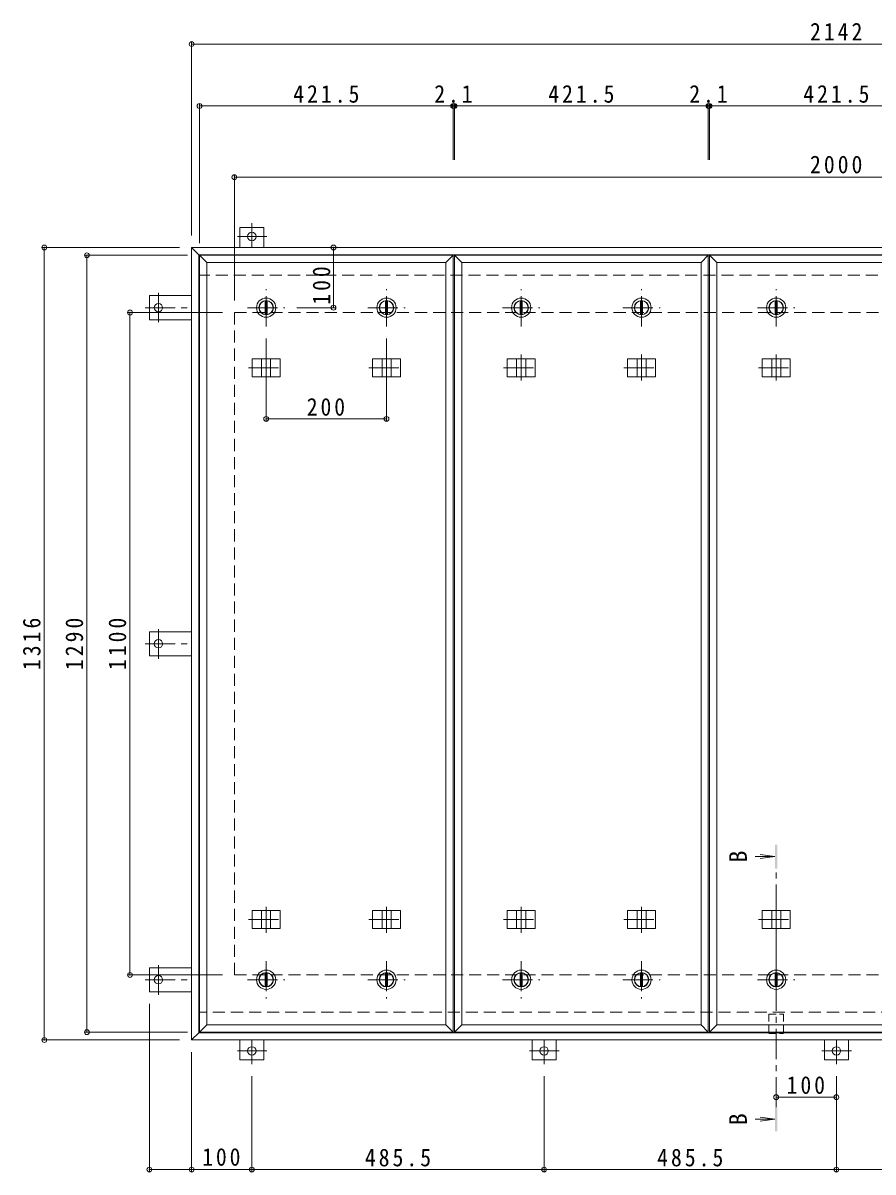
# Model space of a CAD drawing. Units: millimetres at full size, sheet at 1:10. Extents: x -2685 to 2799, y -1962 to 1857.
# Drawn here: x -2685 to -1273, y -396 to 1512 of the extents above; entities that cross this region are included whole.
import ezdxf
from ezdxf.enums import TextEntityAlignment as Align

# ---------------------------------------------------------------- set-up
doc = ezdxf.new("R2010")
doc.units = ezdxf.units.MM
doc.header["$LTSCALE"] = 10
doc.header["$PDMODE"] = 32
doc.header["$PDSIZE"] = 8
for name, pattern in [('CHAIN1', [8, 5, -1, 1, -1]), ('DASHED1', [1.8, 1.2, -0.6]), ('DASHED2', [3, 2, -1])]:
    doc.linetypes.add(name, pattern=pattern)
for name, color, linetype, lineweight in [('0-1_躯体', 2, 'DASHED2', 9), ('0-2_仕上', 4, 'Continuous', 9), ('0-3_建具', 4, 'Continuous', 9), ('0-5_寸法', 7, 'Continuous', 9), ('0-C', 2, 'Continuous', 9), ('0-E', 3, 'Continuous', 9), ('0-F', 7, 'Continuous', 9)]:
    doc.layers.add(name, color=color, linetype=linetype, lineweight=lineweight)
doc.styles.add('ＭＳ ゴシック', font='')
doc.styles.get('ＭＳ ゴシック').set_extended_font_data('MS Gothic')

msp = doc.modelspace()

# ---------------------------------------------------------------- linework, layer by layer
at = {"layer": '0-1_躯体'}
for p, q in [((-274.54, 1092.92), (-2392.54, 1092.92)), ((-2333.54, 1030.92), (-333.54, 1030.92)), ((-2333.54, -69.08), (-2333.54, 1030.92)), ((-2333.54, -69.08), (-333.54, -69.08)), ((-699.17, -131.08), (-2392.54, -131.08))]:
    msp.add_line(p, q, dxfattribs=at)
at = {"layer": '0-2_仕上'}
for p, q in [((-2391.54, -164.08), (-2391.54, 1125.92)), ((-1970.04, -164.08), (-1970.04, 1125.92)), ((-1967.92, -164.08), (-1967.92, 1125.92)), ((-1546.42, -164.08), (-1546.42, 1125.92)), ((-1544.29, -164.08), (-1544.29, 1125.92)), ((-2379.54, -152.08), (-2379.54, 1113.92)), ((-1982.04, -152.08), (-1982.04, 1113.92)), ((-1955.92, -152.08), (-1955.92, 1113.92)), ((-1558.42, -152.08), (-1558.42, 1113.92)), ((-1532.29, -152.08), (-1532.29, 1113.92)), ((-1435.54, 127.46), (-1468.31, 127.46)), ((-1435.54, 127.46), (-1460.33, 130.73)), ((-1435.54, 127.46), (-1460.33, 124.2)), ((-1435.54, -308.73), (-1468.31, -308.73)), ((-1435.54, -308.73), (-1460.33, -305.47)), ((-1435.54, -308.73), (-1460.33, -311.99))]:
    msp.add_line(p, q, dxfattribs=at)
at = {"layer": '0-2_仕上', "linetype": 'CHAIN1'}
msp.add_line((-1433.54, -288.73), (-1433.54, 107.46), dxfattribs=at)
at = {"layer": '0-2_仕上'}
for points in [[(-2379.54, 1113.92), (-2391.54, 1125.92), (-1970.04, 1125.92)], [(-2379.54, 1113.92), (-1982.04, 1113.92), (-1970.04, 1125.92)], [(-1955.92, 1113.92), (-1967.92, 1125.92), (-1546.42, 1125.92)], [(-1955.92, 1113.92), (-1558.42, 1113.92), (-1546.42, 1125.92)], [(-1532.29, 1113.92), (-1544.29, 1125.92), (-1122.79, 1125.92)], [(-1532.29, 1113.92), (-1134.79, 1113.92), (-1122.79, 1125.92)], [(-2379.54, -152.08), (-2391.54, -164.08), (-1970.04, -164.08)], [(-2379.54, -152.08), (-1982.04, -152.08), (-1970.04, -164.08)], [(-1955.92, -152.08), (-1967.92, -164.08), (-1546.42, -164.08)], [(-1955.92, -152.08), (-1558.42, -152.08), (-1546.42, -164.08)], [(-1532.29, -152.08), (-1544.29, -164.08), (-1122.79, -164.08)], [(-1532.29, -152.08), (-1134.79, -152.08), (-1122.79, -164.08)]]:
    msp.add_lwpolyline(points, dxfattribs=at)
for points in [[(-1431.54, 147.46), (-1435.54, 147.46), (-1431.54, 107.46), (-1435.54, 107.46)], [(-1435.54, -328.73), (-1431.54, -328.73), (-1435.54, -288.73), (-1431.54, -288.73)]]:
    msp.add_solid(points, dxfattribs=at)
at = {"layer": '0-3_建具', "color": 2}
for p, q in [((-2404.54, 1138.92), (-2392.54, 1126.92)), ((-262.54, 1138.92), (-2404.54, 1138.92)), ((-2404.54, -177.08), (-2404.54, 1138.92)), ((-274.54, 1126.92), (-2392.54, 1126.92)), ((-2392.54, -165.08), (-2392.54, 1126.92)), ((-2404.54, -177.08), (-2392.54, -165.08)), ((-274.54, -165.08), (-2392.54, -165.08)), ((-262.54, -177.08), (-2404.54, -177.08))]:
    msp.add_line(p, q, dxfattribs=at)
at = {"layer": '0-3_建具', "linetype": 'CHAIN1'}
for p, q in [((-2280.79, 961.04), (-2280.79, 917.8)), ((-2080.79, 961.04), (-2080.79, 917.8)), ((-1857.17, 961.04), (-1857.17, 917.8)), ((-1657.17, 961.04), (-1657.17, 917.8)), ((-1433.54, 961.04), (-1433.54, 917.8)), ((-2310.2, 938.92), (-2251.38, 938.92)), ((-2110.2, 938.92), (-2051.38, 938.92)), ((-1886.58, 938.92), (-1827.76, 938.92)), ((-1686.58, 938.92), (-1627.76, 938.92)), ((-1462.95, 938.92), (-1404.13, 938.92)), ((-2280.79, 0.81), (-2280.79, 44.04)), ((-2080.79, 0.81), (-2080.79, 44.04)), ((-1857.17, 0.81), (-1857.17, 44.04)), ((-1657.17, 0.81), (-1657.17, 44.04)), ((-1433.54, 0.81), (-1433.54, 44.04)), ((-2310.2, 22.92), (-2251.38, 22.92)), ((-2110.2, 22.92), (-2051.38, 22.92)), ((-1886.58, 22.92), (-1827.76, 22.92)), ((-1686.58, 22.92), (-1627.76, 22.92)), ((-1462.95, 22.92), (-1404.13, 22.92))]:
    msp.add_line(p, q, dxfattribs=at)
at = {"layer": '0-3_建具'}
for p, q in [((-2303.88, 953.92), (-2303.88, 923.92)), ((-2303.88, 953.92), (-2257.71, 953.92)), ((-2288.29, 953.92), (-2288.29, 923.92)), ((-2273.29, 953.92), (-2273.29, 923.92)), ((-2257.71, 953.92), (-2257.71, 923.92)), ((-2103.88, 953.92), (-2103.88, 923.92)), ((-2103.88, 953.92), (-2057.71, 953.92)), ((-2088.29, 953.92), (-2088.29, 923.92)), ((-2073.29, 953.92), (-2073.29, 923.92)), ((-2057.71, 953.92), (-2057.71, 923.92)), ((-1880.26, 953.92), (-1880.26, 923.92)), ((-1880.26, 953.92), (-1834.08, 953.92)), ((-1864.67, 953.92), (-1864.67, 923.92)), ((-1849.67, 953.92), (-1849.67, 923.92)), ((-1834.08, 953.92), (-1834.08, 923.92)), ((-1680.26, 953.92), (-1680.26, 923.92)), ((-1680.26, 953.92), (-1634.08, 953.92)), ((-1664.67, 953.92), (-1664.67, 923.92)), ((-1649.67, 953.92), (-1649.67, 923.92)), ((-1634.08, 953.92), (-1634.08, 923.92)), ((-1456.63, 953.92), (-1456.63, 923.92)), ((-1456.63, 953.92), (-1410.46, 953.92)), ((-1441.04, 953.92), (-1441.04, 923.92)), ((-1426.04, 953.92), (-1426.04, 923.92)), ((-1410.46, 953.92), (-1410.46, 923.92)), ((-2303.88, 923.92), (-2257.71, 923.92)), ((-2103.88, 923.92), (-2057.71, 923.92)), ((-1880.26, 923.92), (-1834.08, 923.92)), ((-1680.26, 923.92), (-1634.08, 923.92)), ((-1456.63, 923.92), (-1410.46, 923.92)), ((-2303.88, 7.92), (-2303.88, 37.92)), ((-2303.88, 37.92), (-2257.71, 37.92)), ((-2288.29, 7.92), (-2288.29, 37.92)), ((-2273.29, 7.92), (-2273.29, 37.92)), ((-2257.71, 7.92), (-2257.71, 37.92)), ((-2103.88, 7.92), (-2103.88, 37.92)), ((-2103.88, 37.92), (-2057.71, 37.92)), ((-2088.29, 7.92), (-2088.29, 37.92)), ((-2073.29, 7.92), (-2073.29, 37.92)), ((-2057.71, 7.92), (-2057.71, 37.92)), ((-1880.26, 7.92), (-1880.26, 37.92)), ((-1880.26, 37.92), (-1834.08, 37.92)), ((-1864.67, 7.92), (-1864.67, 37.92)), ((-1849.67, 7.92), (-1849.67, 37.92)), ((-1834.08, 7.92), (-1834.08, 37.92)), ((-1680.26, 7.92), (-1680.26, 37.92)), ((-1680.26, 37.92), (-1634.08, 37.92)), ((-1664.67, 7.92), (-1664.67, 37.92)), ((-1649.67, 7.92), (-1649.67, 37.92)), ((-1634.08, 7.92), (-1634.08, 37.92)), ((-1456.63, 7.92), (-1456.63, 37.92)), ((-1456.63, 37.92), (-1410.46, 37.92)), ((-1441.04, 7.92), (-1441.04, 37.92)), ((-1426.04, 7.92), (-1426.04, 37.92)), ((-1410.46, 7.92), (-1410.46, 37.92)), ((-2303.88, 7.92), (-2257.71, 7.92)), ((-2103.88, 7.92), (-2057.71, 7.92)), ((-1880.26, 7.92), (-1834.08, 7.92)), ((-1680.26, 7.92), (-1634.08, 7.92)), ((-1456.63, 7.92), (-1410.46, 7.92))]:
    msp.add_line(p, q, dxfattribs=at)
at = {"layer": '0-5_寸法', "linetype": 'DASHED1'}
for points in [[(-1445.84, -134.28), (-1421.24, -134.28), (-1421.24, -166.28)], [(-1445.84, -134.28), (-1445.84, -166.28), (-1421.24, -166.28)]]:
    msp.add_lwpolyline(points, dxfattribs=at)
at = {"layer": '0-C', "linetype": 'CHAIN1'}
for p, q in [((-2280.79, 1007.92), (-2280.79, 1069.92)), ((-2080.79, 1007.92), (-2080.79, 1069.92)), ((-1857.17, 1007.92), (-1857.17, 1069.92)), ((-1657.17, 1007.92), (-1657.17, 1069.92)), ((-1433.54, 1007.92), (-1433.54, 1069.92)), ((-2311.79, 1038.92), (-2249.79, 1038.92)), ((-2111.79, 1038.92), (-2049.79, 1038.92)), ((-1888.17, 1038.92), (-1826.17, 1038.92)), ((-1688.17, 1038.92), (-1626.17, 1038.92)), ((-1464.54, 1038.92), (-1402.54, 1038.92)), ((-2280.79, -46.08), (-2280.79, -108.08)), ((-2080.79, -46.08), (-2080.79, -108.08)), ((-1857.17, -46.08), (-1857.17, -108.08)), ((-1657.17, -46.08), (-1657.17, -108.08)), ((-1433.54, -46.08), (-1433.54, -108.08)), ((-2311.79, -77.08), (-2249.79, -77.08)), ((-2111.79, -77.08), (-2049.79, -77.08)), ((-1888.17, -77.08), (-1826.17, -77.08)), ((-1688.17, -77.08), (-1626.17, -77.08)), ((-1464.54, -77.08), (-1402.54, -77.08))]:
    msp.add_line(p, q, dxfattribs=at)
at = {"layer": '0-C'}
for p, q in [((-2282.29, 1050.33), (-2282.29, 1027.52)), ((-2279.29, 1050.33), (-2279.29, 1027.52)), ((-2082.29, 1050.33), (-2082.29, 1027.52)), ((-2079.29, 1050.33), (-2079.29, 1027.52)), ((-1858.67, 1050.33), (-1858.67, 1027.52)), ((-1855.67, 1050.33), (-1855.67, 1027.52)), ((-1658.67, 1050.33), (-1658.67, 1027.52)), ((-1655.67, 1050.33), (-1655.67, 1027.52)), ((-1435.04, 1050.33), (-1435.04, 1027.52)), ((-1432.04, 1050.33), (-1432.04, 1027.52)), ((-2282.29, -88.48), (-2282.29, -65.67)), ((-2279.29, -88.48), (-2279.29, -65.67)), ((-2082.29, -88.48), (-2082.29, -65.67)), ((-2079.29, -88.48), (-2079.29, -65.67)), ((-1858.67, -88.48), (-1858.67, -65.67)), ((-1855.67, -88.48), (-1855.67, -65.67)), ((-1658.67, -88.48), (-1658.67, -65.67)), ((-1655.67, -88.48), (-1655.67, -65.67)), ((-1435.04, -88.48), (-1435.04, -65.67)), ((-1432.04, -88.48), (-1432.04, -65.67))]:
    msp.add_line(p, q, dxfattribs=at)
for centre, radius in [((-2280.79, 1038.92), 16), ((-2280.79, 1038.92), 12), ((-2280.79, 1038.92), 11.5), ((-2080.79, 1038.92), 16), ((-2080.79, 1038.92), 12), ((-2080.79, 1038.92), 11.5), ((-1857.17, 1038.92), 16), ((-1857.17, 1038.92), 12), ((-1857.17, 1038.92), 11.5), ((-1657.17, 1038.92), 16), ((-1657.17, 1038.92), 12), ((-1657.17, 1038.92), 11.5), ((-1433.54, 1038.92), 16), ((-1433.54, 1038.92), 12), ((-1433.54, 1038.92), 11.5), ((-2280.79, -77.08), 16), ((-2280.79, -77.08), 12), ((-2280.79, -77.08), 11.5), ((-2080.79, -77.08), 16), ((-2080.79, -77.08), 12), ((-2080.79, -77.08), 11.5), ((-1857.17, -77.08), 16), ((-1857.17, -77.08), 12), ((-1857.17, -77.08), 11.5), ((-1657.17, -77.08), 16), ((-1657.17, -77.08), 12), ((-1657.17, -77.08), 11.5), ((-1433.54, -77.08), 16), ((-1433.54, -77.08), 12), ((-1433.54, -77.08), 11.5)]:
    msp.add_circle(centre, radius, dxfattribs=at)
at = {"layer": '0-E'}
for p, q in [((-2324.54, 1138.92), (-2324.54, 1172.12)), ((-2284.54, 1172.12), (-2324.54, 1172.12)), ((-2284.54, 1138.92), (-2284.54, 1172.12)), ((-2404.54, 1058.92), (-2474.74, 1058.92)), ((-2474.74, 1058.92), (-2474.74, 1018.92)), ((-2404.54, 1018.92), (-2474.74, 1018.92)), ((-2404.54, 500.92), (-2474.74, 500.92)), ((-2474.74, 460.92), (-2474.74, 500.92)), ((-2404.54, 460.92), (-2474.74, 460.92)), ((-2404.54, -57.08), (-2474.74, -57.08)), ((-2474.74, -97.08), (-2474.74, -57.08)), ((-2404.54, -97.08), (-2474.74, -97.08)), ((-2324.54, -177.08), (-2324.54, -210.28)), ((-2284.54, -177.08), (-2284.54, -210.28)), ((-1839.04, -177.08), (-1839.04, -210.28)), ((-1799.04, -177.08), (-1799.04, -210.28)), ((-1353.54, -177.08), (-1353.54, -210.28)), ((-1313.54, -177.08), (-1313.54, -210.28)), ((-2284.54, -210.28), (-2324.54, -210.28)), ((-1799.04, -210.28), (-1839.04, -210.28)), ((-1313.54, -210.28), (-1353.54, -210.28))]:
    msp.add_line(p, q, dxfattribs=at)
at = {"layer": '0-E', "linetype": 'CHAIN1'}
for p, q in [((-2304.54, 1179.28), (-2304.54, 1139.12)), ((-2279.7, 1157.12), (-2328.59, 1157.12)), ((-2459.74, 1063.76), (-2459.74, 1014.88)), ((-2481.9, 1038.92), (-2404.54, 1038.92)), ((-2459.74, 456.08), (-2459.74, 504.97)), ((-2481.9, 480.92), (-2404.54, 480.92)), ((-2459.74, -101.92), (-2459.74, -53.03)), ((-2481.9, -77.08), (-2404.54, -77.08)), ((-2304.54, -217.43), (-2304.54, -177.28)), ((-1819.04, -217.43), (-1819.04, -177.28)), ((-1333.54, -217.43), (-1333.54, -177.28)), ((-2279.7, -195.28), (-2328.59, -195.28)), ((-1794.2, -195.28), (-1843.09, -195.28)), ((-1308.7, -195.28), (-1357.59, -195.28))]:
    msp.add_line(p, q, dxfattribs=at)
at = {"layer": '0-E'}
for centre in [(-2304.54, 1157.12), (-2459.74, 1038.92), (-2459.74, 480.92), (-2459.74, -77.08), (-2304.54, -195.28), (-1819.04, -195.28), (-1333.54, -195.28)]:
    msp.add_circle(centre, 7, dxfattribs=at)
at = {"layer": '0-F'}
for p, q in [((-2404.54, 1479.64), (-2404.54, 1158.92)), ((-2404.54, 1476.64), (-262.54, 1476.64)), ((-2391.54, 1376.84), (-2391.54, 1145.92)), ((-2391.54, 1373.84), (-1970.04, 1373.84)), ((-1970.04, 1376.84), (-1970.04, 1284.54)), ((-1970.04, 1373.84), (-1967.92, 1373.84)), ((-1967.92, 1376.84), (-1967.92, 1284.54)), ((-1967.92, 1373.84), (-1546.42, 1373.84)), ((-1546.42, 1376.84), (-1546.42, 1284.54)), ((-1546.42, 1373.84), (-1544.29, 1373.84)), ((-1544.29, 1376.84), (-1544.29, 1284.54)), ((-1544.29, 1373.84), (-1122.79, 1373.84)), ((-2333.54, 1258.64), (-2333.54, 1050.92)), ((-2333.54, 1255.64), (-333.54, 1255.64)), ((-2652.28, 1138.92), (-2424.54, 1138.92)), ((-2649.28, 1138.92), (-2649.28, -177.08)), ((-2581.48, 1125.92), (-2411.54, 1125.92)), ((-2578.48, -164.08), (-2578.48, 1125.92)), ((-2168.91, 1138.92), (-2168.91, 1038.92)), ((-2509.97, 1030.92), (-2353.54, 1030.92)), ((-2506.97, -69.08), (-2506.97, 1030.92)), ((-2165.91, 1038.92), (-2229.79, 1038.92)), ((-2280.79, 851.17), (-2280.79, 987.92)), ((-2080.79, 851.17), (-2080.79, 987.92)), ((-2280.79, 854.17), (-2080.79, 854.17)), ((-2509.97, -69.08), (-2353.54, -69.08)), ((-2474.74, -395.32), (-2474.74, -117.08)), ((-2581.48, -164.08), (-2411.54, -164.08)), ((-2652.28, -177.08), (-2424.54, -177.08)), ((-2404.54, -395.32), (-2404.54, -197.08)), ((-2304.54, -395.32), (-2304.54, -237.43)), ((-1819.04, -395.32), (-1819.04, -237.43)), ((-1333.54, -395.32), (-1333.54, -237.43)), ((-1333.54, -271.96), (-1433.54, -271.96)), ((-2474.74, -392.32), (-2404.54, -392.32)), ((-2404.54, -392.32), (-2304.54, -392.32)), ((-2304.54, -392.32), (-1819.04, -392.32)), ((-1819.04, -392.32), (-1333.54, -392.32)), ((-1333.54, -392.32), (-848.04, -392.32))]:
    msp.add_line(p, q, dxfattribs=at)
for p in [(-2404.54, 1476.64), (-2391.54, 1373.84), (-1970.04, 1373.84), (-1967.92, 1373.84), (-1546.42, 1373.84), (-1544.29, 1373.84), (-2333.54, 1255.64), (-2649.28, 1138.92), (-2578.48, 1125.92), (-2168.91, 1138.92), (-2506.97, 1030.92), (-2168.91, 1038.92), (-2280.79, 854.17), (-2080.79, 854.17), (-2506.97, -69.08), (-2578.48, -164.08), (-2649.28, -177.08), (-1433.54, -271.96), (-1333.54, -271.96), (-2474.74, -392.32), (-2404.54, -392.32), (-2304.54, -392.32), (-1819.04, -392.32), (-1333.54, -392.32)]:
    msp.add_point(p, dxfattribs=at)

# ---------------------------------------------------------------- texts
at = {"layer": '0-5_寸法', "color": 2, "style": 'ＭＳ ゴシック'}
for p in [(-1473.41, 117.46), (-1473.41, -318.73)]:
    msp.add_text('B', height=29.33, rotation=90, dxfattribs=at).set_placement(p, align=Align.BOTTOM_LEFT)
at = {"layer": '0-F', "color": 2, "char_height": 29.33, "attachment_point": 7, "style": 'ＭＳ ゴシック'}
for s, insert in [('\\T1.28;\\W0.9;2142', (-1377.29, 1482.64)), ('\\T1.28;\\W0.9;421.5', (-2235.79, 1378.84)), ('\\T1.27;\\W0.9;2.1', (-2001.48, 1378.84)), ('\\T1.28;\\W0.9;421.5', (-1812.17, 1378.84)), ('\\T1.27;\\W0.9;2.1', (-1577.86, 1378.84)), ('\\T1.28;\\W0.9;421.5', (-1388.54, 1378.84)), ('\\T1.28;\\W0.9;2000', (-1377.29, 1261.64)), ('\\T1.27;\\W0.9;200', (-2213.29, 859.17)), ('\\T1.27;\\W0.9;100', (-1416.04, -266.96)), ('\\T1.27;\\W0.9;100', (-2387.04, -386.32)), ('\\T1.28;\\W0.9;485.5', (-2116.79, -387.32)), ('\\T1.28;\\W0.9;485.5', (-1631.29, -387.32))]:
    msp.add_mtext(s, dxfattribs=dict(at, insert=insert))
at = {"layer": '0-F', "color": 2, "char_height": 29.33, "attachment_point": 7, "rotation": 90, "style": 'ＭＳ ゴシック'}
for s, insert in [('\\T1.27;\\W0.9;100', (-2173.91, 1044)), ('\\T1.28;\\W0.9;1316', (-2655.28, 437.17)), ('\\T1.28;\\W0.9;1290', (-2584.48, 437.17)), ('\\T1.28;\\W0.9;1100', (-2512.97, 437.17))]:
    msp.add_mtext(s, dxfattribs=dict(at, insert=insert))

doc.saveas('drawing.dxf')
